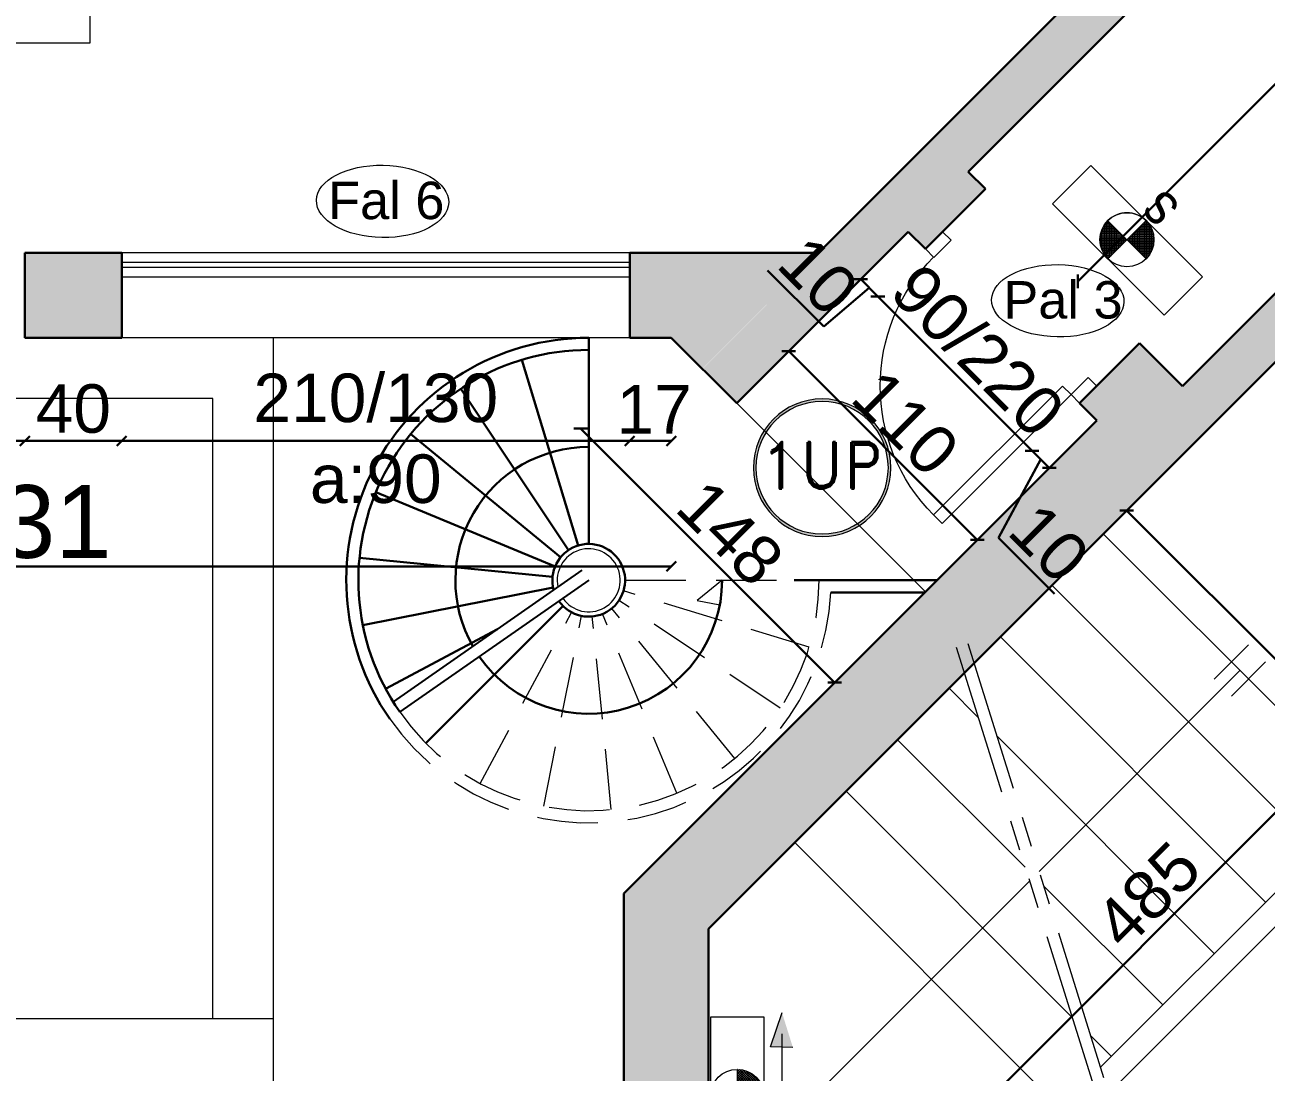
# Model space of a CAD drawing. Header units: millimetres. Extents: x 2804 to 3317, y 6834 to 7064.
# Drawn here: x 2849.06 to 2854.18, y 6893.05 to 6897.37 of the extents above; entities that cross this region are included whole.
import ezdxf

# ---------------------------------------------------------------- set-up
doc = ezdxf.new("R2010")
doc.units = ezdxf.units.MM
doc.header["$PDMODE"] = 1
doc.linetypes.add('HIDDEN', pattern=[0.375, 0.25, -0.125])
doc.linetypes.add('PHANTOM2', pattern=[1.25, 0.625, -0.125, 0.125, -0.125, 0.125, -0.125])
for name, color, linetype, lineweight in [('cach', 7, 'HIDDEN', 20), ('cotation', 3, 'Continuous', 30), ('Escalier', 250, 'Continuous', 30), ('Legende', 7, 'Continuous', 30), ('menuise', 50, 'Continuous', 18), ('SECURITE', 2, 'Continuous', 0), ('STRCUTURE METALLIQUE', 3, 'Continuous', 20), ('texte', 3, 'Continuous', 9), ('zin fin', 6, 'Continuous', 9), ('zin menuiserie', 150, 'Continuous', 5), ('Zin mur', 30, 'Continuous', 30)]:
    doc.layers.add(name, color=color, linetype=linetype, lineweight=lineweight)
doc.layers.add('zin hatch mur', color=8, linetype='Continuous')
doc.styles.add('ARIAL', font='arial.ttf')
doc.styles.add('PA3', font='arial.ttf', dxfattribs={"height": 3})
doc.styles.add('PsikTxtStyle', font='arial.ttf')
doc.styles.add('ROMAND', font='ROMAND.shx')
doc.dimstyles.new('cotation 100', dxfattribs={"dimtxt": 0.2, "dimasz": 0.04, "dimexe": 0, "dimexo": 0, "dimgap": 0.03, "dimtad": 1, "dimdec": 0, "dimlfac": 100, "dimdsep": 46, "dimtxsty": 'ARIAL', "dimblk": 'OBLIQUE', "dimcen": 0.09, "dimse1": 1, "dimse2": 1, "dimclrd": 256, "dimclre": 256, "dimclrt": 256, "dimadec": 3, "dimazin": 2, "dimtfac": 1, "dimtdec": 0, "dimtofl": 0, "dimtmove": 1, "dimatfit": 3, "dimfxl": 0, "dimtolj": 1, "dimtzin": 0, "dimlwd": -1, "dimlwe": -1, "dimarcsym": 0})

# ---------------------------------------------------------------- blocks, each defined once
blk = doc.blocks.new('_Oblique')
at = {"color": 0, "linetype": 'ByBlock', "lineweight": -2}
blk.add_line((-0.5, -0.5), (0.5, 0.5), dxfattribs=at)
blk = doc.blocks.new('*D158')
at = {"layer": 'cotation', "transparency": 16777216}
blk.add_line((2855.7669, 6898.67), (2853.4064, 6896.3095), dxfattribs=at)
at = {"layer": 'Defpoints', "color": 0, "transparency": 16777216}
for p in [(2856.1986, 6898.2382), (2853.4064, 6896.3095), (2853.8382, 6895.8778)]:
    blk.add_point(p, dxfattribs=at)
at = {"layer": 'cotation', "transparency": 16777216, "xscale": 0.04, "yscale": 0.04, "zscale": 0.04}
for p, rotation in [((2855.7669, 6898.67), 44.99999999974061), ((2853.4064, 6896.3095), 224.9999999997406)]:
    blk.add_blockref('_Oblique', p, dxfattribs=dict(at, rotation=rotation))
at = {"layer": 'cotation', "transparency": 16777216, "insert": (2854.4932, 6897.5832), "char_height": 0.2, "attachment_point": 5, "rotation": 45, "style": 'ARIAL'}
blk.add_mtext('\\A1;334', dxfattribs=at)
blk = doc.blocks.new('*D181')
at = {"layer": 'cotation', "transparency": 16777216}
blk.add_line((2853.6078, 6895.3646), (2856.6484, 6892.324), dxfattribs=at)
at = {"layer": 'Defpoints', "color": 0, "transparency": 16777216}
for p in [(2853.5116, 6895.2684), (2856.6484, 6892.324), (2856.5522, 6892.2278)]:
    blk.add_point(p, dxfattribs=at)
at = {"layer": 'cotation', "transparency": 16777216, "xscale": 0.04, "yscale": 0.04, "zscale": 0.04}
for p, rotation in [((2853.6078, 6895.3646), 134.99999999991), ((2856.6484, 6892.324), 314.99999999991)]:
    blk.add_blockref('_Oblique', p, dxfattribs=dict(at, rotation=rotation))
at = {"layer": 'cotation', "transparency": 16777216, "insert": (2855.2216, 6893.9378), "char_height": 0.2, "attachment_point": 5, "rotation": 315, "style": 'ARIAL'}
blk.add_mtext('\\A1;430', dxfattribs=at)
blk = doc.blocks.new('*D179')
at = {"layer": 'cotation', "transparency": 16777216}
blk.add_line((2852.0744, 6891.9725), (2855.5016, 6895.3997), dxfattribs=at)
at = {"layer": 'Defpoints', "color": 0, "transparency": 16777216}
for p in [(2855.5004, 6895.401), (2855.5016, 6895.3997), (2852.0731, 6891.9737)]:
    blk.add_point(p, dxfattribs=at)
at = {"layer": 'cotation', "transparency": 16777216, "xscale": 0.04, "yscale": 0.04, "zscale": 0.04}
for p, rotation in [((2855.5016, 6895.3997), 44.99999999995059), ((2852.0744, 6891.9725), 224.9999999999506)]:
    blk.add_blockref('_Oblique', p, dxfattribs=dict(at, rotation=rotation))
at = {"layer": 'cotation', "transparency": 16777216, "insert": (2853.6945, 6893.7796), "char_height": 0.2, "attachment_point": 5, "rotation": 45, "style": 'ARIAL'}
blk.add_mtext('\\A1;485', dxfattribs=at)
blk = doc.blocks.new('*D184')
at = {"layer": 'cotation', "transparency": 16777216}
blk.add_line((2846.415, 6895.1341), (2851.7296, 6895.1341), dxfattribs=at)
at = {"layer": 'Defpoints', "color": 0, "transparency": 16777216}
for p in [(2846.415, 6896.0771), (2851.7296, 6896.0771), (2851.7296, 6895.1341)]:
    blk.add_point(p, dxfattribs=at)
at = {"layer": 'cotation', "transparency": 16777216, "xscale": 0.04, "yscale": 0.04, "zscale": 0.04, "rotation": 180}
blk.add_blockref('_Oblique', (2846.415, 6895.1341), dxfattribs=at)
at = {"layer": 'cotation', "transparency": 16777216, "xscale": 0.04, "yscale": 0.04, "zscale": 0.04}
blk.add_blockref('_Oblique', (2851.7296, 6895.1341), dxfattribs=at)
at = {"layer": 'cotation', "transparency": 16777216, "insert": (2849.0723, 6895.3174), "char_height": 0.3, "attachment_point": 5, "style": 'ARIAL'}
blk.add_mtext('\\A1;531', dxfattribs=at)
blk = doc.blocks.new('*D183')
at = {"layer": 'cotation', "transparency": 16777216}
blk.add_line((2852.9917, 6895.2434), (2852.2139, 6896.0213), dxfattribs=at)
at = {"layer": 'Defpoints', "color": 0, "transparency": 16777216}
for p in [(2852.2139, 6896.0213), (2852.2472, 6896.0546), (2853.025, 6895.2767)]:
    blk.add_point(p, dxfattribs=at)
at = {"layer": 'cotation', "transparency": 16777216, "xscale": 0.04, "yscale": 0.04, "zscale": 0.04}
for p, rotation in [((2852.2139, 6896.0213), 134.9999999999097), ((2852.9917, 6895.2434), 314.9999999999097)]:
    blk.add_blockref('_Oblique', p, dxfattribs=dict(at, rotation=rotation))
at = {"layer": 'cotation', "transparency": 16777216, "insert": (2852.6962, 6895.7258), "char_height": 0.2, "attachment_point": 5, "rotation": 315, "style": 'ARIAL'}
blk.add_mtext('\\A1;110', dxfattribs=at)
blk = doc.blocks.new('*D185')
at = {"layer": 'cotation', "transparency": 16777216}
blk.add_line((2851.3557, 6895.7032), (2852.4035, 6894.6553), dxfattribs=at)
at = {"layer": 'Defpoints', "color": 0, "transparency": 16777216}
for p in [(2851.7296, 6896.0771), (2852.7775, 6895.0293), (2852.4035, 6894.6553)]:
    blk.add_point(p, dxfattribs=at)
at = {"layer": 'cotation', "transparency": 16777216, "xscale": 0.04, "yscale": 0.04, "zscale": 0.04}
for p, rotation in [((2851.3557, 6895.7032), 134.9999999999751), ((2852.4035, 6894.6553), 314.9999999999751)]:
    blk.add_blockref('_Oblique', p, dxfattribs=dict(at, rotation=rotation))
at = {"layer": 'cotation', "transparency": 16777216, "insert": (2851.973, 6895.2727), "char_height": 0.2, "attachment_point": 5, "rotation": 315, "style": 'ARIAL'}
blk.add_mtext('\\A1;148', dxfattribs=at)
blk = doc.blocks.new('P90')
at = {"ltscale": 0.005}
for p, q in [((-50, 751.6), (-100, 751.6)), ((-100, 751.6), (-100, 0)), ((-50, 0), (-50, 751.6)), ((-900, -100), (-900, 0)), ((-900, 0), (-850, 0)), ((-850, 0), (-850, -100)), ((-100, 0), (-50, 0)), ((-50, 0), (0, 0)), ((-50, -100), (-50, 0)), ((0, 0), (0, -100)), ((-850, -100), (-900, -100)), ((0, -100), (-50, -100))]:
    blk.add_line(p, q, dxfattribs=at)
blk.add_arc((-100, 0), 751.6, 90, 180, dxfattribs=at)
blk = doc.blocks.new('*X298')
at = {"color": 0, "linetype": 'Continuous'}
for p, q in [((2123.93, 1390.31), (2124, 1390.38)), ((2133.9, 1380.42), (2123.94, 1390.38)), ((2123.98, 1389.47), (2124.89, 1390.38)), ((2132.98, 1380.46), (2123.98, 1389.46)), ((2124.08, 1388.69), (2125.77, 1390.38)), ((2131.95, 1380.61), (2124.13, 1388.42)), ((2124.23, 1387.96), (2126.66, 1390.38)), ((2124.43, 1387.27), (2127.54, 1390.38)), ((2130.74, 1380.93), (2124.45, 1387.22)), ((2124.67, 1386.63), (2128.43, 1390.38)), ((2133.9, 1381.3), (2124.82, 1390.38)), ((2124.94, 1386.01), (2129.31, 1390.38)), ((2125.25, 1385.44), (2130.19, 1390.38)), ((2125.58, 1384.89), (2131.08, 1390.38)), ((2133.9, 1382.19), (2125.71, 1390.38)), ((2125.95, 1384.37), (2131.96, 1390.38)), ((2126.34, 1383.88), (2132.85, 1390.38)), ((2133.9, 1383.07), (2126.59, 1390.38)), ((2126.77, 1383.42), (2133.73, 1390.39)), ((2127.22, 1382.99), (2133.9, 1389.67)), ((2133.9, 1383.95), (2127.47, 1390.38)), ((2127.7, 1382.58), (2133.9, 1388.79)), ((2128.2, 1382.2), (2133.9, 1387.9)), ((2133.9, 1384.84), (2128.36, 1390.38)), ((2128.74, 1381.86), (2133.9, 1387.02)), ((2133.9, 1385.72), (2129.24, 1390.38)), ((2133.9, 1386.61), (2130.12, 1390.38)), ((2133.9, 1387.49), (2131.01, 1390.38)), ((2133.9, 1388.37), (2131.89, 1390.38)), ((2133.9, 1389.26), (2132.77, 1390.38)), ((2133.9, 1390.14), (2133.66, 1390.39)), ((2129.19, 1381.6), (2125.12, 1385.66)), ((2129.3, 1381.54), (2133.9, 1386.14)), ((2129.9, 1381.25), (2133.9, 1385.25)), ((2130.53, 1381), (2133.9, 1384.37)), ((2131.2, 1380.79), (2133.9, 1383.48)), ((2131.91, 1380.61), (2133.9, 1382.6)), ((2132.67, 1380.49), (2133.9, 1381.72)), ((2133.49, 1380.42), (2133.9, 1380.83))]:
    blk.add_line(p, q, dxfattribs=at)
blk = doc.blocks.new('*X299')
at = {"color": 0, "linetype": 'Continuous'}
for p, q in [((2123.93, 1390.31), (2124, 1390.38)), ((2133.9, 1380.42), (2123.94, 1390.38)), ((2123.98, 1389.47), (2124.89, 1390.38)), ((2132.98, 1380.46), (2123.98, 1389.46)), ((2124.08, 1388.69), (2125.77, 1390.38)), ((2131.95, 1380.61), (2124.13, 1388.42)), ((2124.23, 1387.96), (2126.66, 1390.38)), ((2124.43, 1387.27), (2127.54, 1390.38)), ((2130.74, 1380.93), (2124.45, 1387.22)), ((2124.67, 1386.63), (2128.43, 1390.38)), ((2133.9, 1381.3), (2124.82, 1390.38)), ((2124.94, 1386.01), (2129.31, 1390.38)), ((2125.25, 1385.44), (2130.19, 1390.38)), ((2125.58, 1384.89), (2131.08, 1390.38)), ((2133.9, 1382.19), (2125.71, 1390.38)), ((2125.95, 1384.37), (2131.96, 1390.38)), ((2126.34, 1383.88), (2132.85, 1390.38)), ((2133.9, 1383.07), (2126.59, 1390.38)), ((2126.77, 1383.42), (2133.73, 1390.39)), ((2127.22, 1382.99), (2133.9, 1389.67)), ((2133.9, 1383.95), (2127.47, 1390.38)), ((2127.7, 1382.58), (2133.9, 1388.79)), ((2128.2, 1382.2), (2133.9, 1387.9)), ((2133.9, 1384.84), (2128.36, 1390.38)), ((2128.74, 1381.86), (2133.9, 1387.02)), ((2133.9, 1385.72), (2129.24, 1390.38)), ((2133.9, 1386.61), (2130.12, 1390.38)), ((2133.9, 1387.49), (2131.01, 1390.38)), ((2133.9, 1388.37), (2131.89, 1390.38)), ((2133.9, 1389.26), (2132.77, 1390.38)), ((2133.9, 1390.14), (2133.66, 1390.39)), ((2129.19, 1381.6), (2125.12, 1385.66)), ((2129.3, 1381.54), (2133.9, 1386.14)), ((2129.9, 1381.25), (2133.9, 1385.25)), ((2130.53, 1381), (2133.9, 1384.37)), ((2131.2, 1380.79), (2133.9, 1383.48)), ((2131.91, 1380.61), (2133.9, 1382.6)), ((2132.67, 1380.49), (2133.9, 1381.72)), ((2133.49, 1380.42), (2133.9, 1380.83))]:
    blk.add_line(p, q, dxfattribs=at)
blk = doc.blocks.new('sec 3eme')
at = {"layer": 'SECURITE', "true_color": 0x939598}
h = blk.add_hatch(color=252, dxfattribs=at)
edge = h.paths.add_edge_path()
edge.add_arc((2820.1233, 6883.6636), 0.2835, -180, 0, ccw=False)
edge.add_arc((2820.1233, 6883.6636), 0.2835, 0, 180, ccw=False)
edge = h.paths.add_edge_path(flags=16)
edge.add_arc((2820.1233, 6883.6636), 0.2733, -180, 0, ccw=False)
edge.add_arc((2820.1233, 6883.6636), 0.2733, 0, 180, ccw=False)
at = {"layer": 'SECURITE', "color": 252, "true_color": 0x939598}
for p, q in [((2821.0742, 6884.752, 1.3959), (2821.2324, 6884.9102, 1.3959)), ((2821.0742, 6884.752, 1.3959), (2821.2324, 6884.9102, 1.3959)), ((2821.2324, 6884.9102, 1.3959), (2821.6922, 6884.4503, 1.3959)), ((2821.2324, 6884.9102, 1.3959), (2821.6922, 6884.4503, 1.3959)), ((2821.534, 6884.2921, 1.3959), (2821.0742, 6884.752, 1.3959)), ((2821.534, 6884.2921, 1.3959), (2821.0742, 6884.752, 1.3959)), ((2821.302, 6884.5247, 1.3959), (2821.4597, 6884.6824, 1.3959)), ((2821.302, 6884.5247, 1.3959), (2821.4597, 6884.6824, 1.3959)), ((2821.302, 6884.5247, 1.3959), (2821.4597, 6884.6824, 1.3959)), ((2821.302, 6884.5247, 1.3959), (2821.4597, 6884.6824, 1.3959)), ((2821.302, 6884.5247, 1.3959), (2821.4597, 6884.6824, 1.3959)), ((2821.302, 6884.5247, 1.3959), (2821.4597, 6884.6824, 1.3959)), ((2821.302, 6884.5247, 1.3959), (2821.4597, 6884.6824, 1.3959)), ((2821.302, 6884.5247, 1.3959), (2821.4597, 6884.6824, 1.3959)), ((2821.4597, 6884.5247, 1.3959), (2821.3035, 6884.6807, 1.3959)), ((2821.4597, 6884.5247, 1.3959), (2821.3035, 6884.6807, 1.3959)), ((2821.6922, 6884.4503, 1.3959), (2821.534, 6884.2921, 1.3959)), ((2821.6922, 6884.4503, 1.3959), (2821.534, 6884.2921, 1.3959)), ((2819.6624, 6881.3977, 1.1167), (2819.6624, 6880.7538, 1.1167)), ((2819.8839, 6881.3977, 1.1167), (2819.6624, 6881.3977, 1.1167)), ((2819.6624, 6881.3977, 1.1167), (2819.6624, 6880.7538, 1.1167)), ((2819.8839, 6881.3977, 1.1167), (2819.6624, 6881.3977, 1.1167)), ((2819.8839, 6880.7538, 1.1167), (2819.8839, 6881.3977, 1.1167)), ((2819.8839, 6880.7538, 1.1167), (2819.8839, 6881.3977, 1.1167)), ((2819.9104, 6881.2761, 1.1167), (2819.958, 6881.4167, 1.1167)), ((2819.9104, 6881.2761, 1.1167), (2819.958, 6881.4167, 1.1167)), ((2819.9575, 6881.3297, 1.1167), (2819.9573, 6880.7319, 1.1167)), ((2819.9575, 6881.3297, 1.1167), (2819.9573, 6880.7319, 1.1167)), ((2820.0028, 6881.2733, 1.1167), (2819.9104, 6881.2761, 1.1167)), ((2820.0028, 6881.2733, 1.1167), (2819.9104, 6881.2761, 1.1167)), ((2819.7732, 6881.1828, 1.1167), (2819.7731, 6880.9642, 1.1167)), ((2819.7732, 6881.1828, 1.1167), (2819.7731, 6880.9642, 1.1167))]:
    blk.add_line(p, q, dxfattribs=at)
for centre, radius in [((2821.3808, 6884.6035, 1.3959), 0.1115), ((2821.3808, 6884.6035, 1.3959), 0.1115), ((2819.7732, 6881.0724, 1.1167), 0.1104), ((2819.7732, 6881.0724, 1.1167), 0.1104)]:
    blk.add_circle(centre, radius, dxfattribs=at)
for centre, radius, start, end in [((2821.3808, 6884.6035, 1.3959), 0.1115, 45, 135), ((2821.3808, 6884.6035, 1.3959), 0.1115, 45, 135), ((2821.3808, 6884.6035, 1.3959), 0.1115, 45, 135), ((2821.3808, 6884.6035, 1.3959), 0.1115, 45, 135), ((2821.3808, 6884.6035, 1.3959), 0.1115, 45, 135), ((2821.3808, 6884.6035, 1.3959), 0.1115, 45, 135), ((2821.3808, 6884.6035, 1.3959), 0.1115, 135, 225), ((2821.3808, 6884.6035, 1.3959), 0.1115, 135, 225), ((2821.3808, 6884.6035, 1.3959), 0.1115, 135, 225), ((2821.3808, 6884.6035, 1.3959), 0.1115, 135, 225), ((2821.3808, 6884.6035, 1.3959), 0.1115, 135, 225), ((2821.3808, 6884.6035, 1.3959), 0.1115, 135, 225), ((2820.1233, 6883.6636, 0), 0.2835, 0, 180), ((2820.1233, 6883.6636, 0), 0.2733, 0, 180), ((2820.1233, 6883.6636, 0), 0.2835, 180, 0), ((2820.1233, 6883.6636, 0), 0.2733, 180, 0)]:
    blk.add_arc(centre, radius, start, end, dxfattribs=at)
blk.add_solid([(2819.9104, 6881.2761, 1.1167), (2819.958, 6881.4167, 1.1167), (2820.0028, 6881.2733, 1.1167)], dxfattribs=at)
blk.add_solid([(2819.9104, 6881.2761, 1.1167), (2819.958, 6881.4167, 1.1167), (2820.0028, 6881.2733, 1.1167)], dxfattribs=at)
at = {"layer": 'SECURITE', "color": 252, "true_color": 0x939598, "extrusion": (0, 0, -1)}
for name, p, xscale, yscale, zscale, rotation in [('*X298', (-2793.5072, 6878.7034, -1.3959), 0.01118662045994821, 0.01118662045994821, 0.01118662045994821, 134.9614910721125), ('*X298', (-2793.5072, 6878.7034, -1.3959), 0.01118662045994821, 0.01118662045994821, 0.01118662045994821, 134.9614910721125), ('*X298', (-2849.2584, 6878.7222, -1.3959), -0.01118662049062554, 0.01118662042579673, 0.01118662047361531, 225.0000000000001), ('*X298', (-2849.2584, 6878.7222, -1.3959), -0.01118662049062554, 0.01118662042579673, 0.01118662047361531, 225.0000000000001), ('*X299', (-2835.1713, 6904.7049, -1.1167), 0.01107475427745157, 0.01107475427745157, 0.01107475427745157, 270), ('*X299', (-2835.1713, 6904.7049, -1.1167), 0.01107475427745157, 0.01107475427745157, 0.01107475427745157, 270)]:
    blk.add_blockref(name, p, dxfattribs=dict(at, xscale=xscale, yscale=yscale, zscale=zscale, rotation=rotation))
at = {"layer": 'SECURITE', "color": 252, "true_color": 0x939598}
for name, p, xscale, yscale, zscale, rotation in [('*X298', (2849.2584, 6878.7222, 1.3959), 0.01118662049062553, 0.01118662049062553, 0.01118662049062553, 134.9999999999999), ('*X298', (2849.2584, 6878.7222, 1.3959), 0.01118662049062553, 0.01118662049062553, 0.01118662049062553, 134.9999999999999), ('*X299', (2835.1713, 6904.7049, 1.1167), -0.01107475427745157, 0.01107475427745157, 0.01107475427745157, 90), ('*X299', (2835.1713, 6904.7049, 1.1167), -0.01107475427745157, 0.01107475427745157, 0.01107475427745157, 90)]:
    blk.add_blockref(name, p, dxfattribs=dict(at, xscale=xscale, yscale=yscale, zscale=zscale, rotation=rotation))
at = {"layer": 'SECURITE', "color": 252, "true_color": 0x939598, "style": 'PA3', "text_generation_flag": 6, "width": 0.85}
blk.add_text('s', height=0.176, rotation=315, dxfattribs=at).set_placement((2821.6048, 6884.7448, 1.3959))
at = {"layer": 'SECURITE', "color": 252, "true_color": 0x939598, "style": 'ROMAND'}
blk.add_text('1UP', height=0.19125, dxfattribs=at).set_placement((2819.8674, 6883.5777, 0))
blk = doc.blocks.new('*D447')
at = {"layer": 'cotation', "transparency": 16777216}
blk.add_line((2851.7296, 6895.6517), (2851.5582, 6895.6517), dxfattribs=at)
at = {"layer": 'Defpoints', "color": 0, "transparency": 16777216}
for p in [(2851.5582, 6896.0771), (2851.7296, 6896.0771), (2851.5582, 6895.6517)]:
    blk.add_point(p, dxfattribs=at)
at = {"layer": 'cotation', "transparency": 16777216, "xscale": 0.04, "yscale": 0.04, "zscale": 0.04, "rotation": 180}
blk.add_blockref('_Oblique', (2851.5582, 6895.6517), dxfattribs=at)
at = {"layer": 'cotation', "transparency": 16777216, "xscale": 0.04, "yscale": 0.04, "zscale": 0.04}
blk.add_blockref('_Oblique', (2851.7296, 6895.6517), dxfattribs=at)
at = {"layer": 'cotation', "transparency": 16777216, "insert": (2851.6589, 6895.7822), "char_height": 0.2, "attachment_point": 5, "style": 'ARIAL'}
blk.add_mtext('\\A1;17', dxfattribs=at)
blk = doc.blocks.new('*D448')
at = {"layer": 'cotation', "transparency": 16777216}
blk.add_line((2851.5582, 6895.6517), (2849.4632, 6895.6517), dxfattribs=at)
at = {"layer": 'Defpoints', "color": 0, "transparency": 16777216}
for p in [(2849.4632, 6896.0771), (2851.5582, 6896.0771), (2849.4632, 6895.6517)]:
    blk.add_point(p, dxfattribs=at)
at = {"layer": 'cotation', "transparency": 16777216, "xscale": 0.04, "yscale": 0.04, "zscale": 0.04, "rotation": 180}
blk.add_blockref('_Oblique', (2849.4632, 6895.6517), dxfattribs=at)
at = {"layer": 'cotation', "transparency": 16777216, "xscale": 0.04, "yscale": 0.04, "zscale": 0.04}
blk.add_blockref('_Oblique', (2851.5582, 6895.6517), dxfattribs=at)
at = {"layer": 'cotation', "transparency": 16777216, "insert": (2850.5107, 6895.6612), "char_height": 0.2, "attachment_point": 5, "style": 'ARIAL'}
blk.add_mtext('\\A1;210/130\\Pa:90', dxfattribs=at)
blk = doc.blocks.new('*D449')
at = {"layer": 'cotation', "transparency": 16777216}
blk.add_line((2849.4632, 6895.6517), (2849.0632, 6895.6517), dxfattribs=at)
at = {"layer": 'Defpoints', "color": 0, "transparency": 16777216}
for p in [(2849.0632, 6896.0771), (2849.4632, 6896.0771), (2849.0632, 6895.6517)]:
    blk.add_point(p, dxfattribs=at)
at = {"layer": 'cotation', "transparency": 16777216, "xscale": 0.04, "yscale": 0.04, "zscale": 0.04, "rotation": 180}
blk.add_blockref('_Oblique', (2849.0632, 6895.6517), dxfattribs=at)
at = {"layer": 'cotation', "transparency": 16777216, "xscale": 0.04, "yscale": 0.04, "zscale": 0.04}
blk.add_blockref('_Oblique', (2849.4632, 6895.6517), dxfattribs=at)
at = {"layer": 'cotation', "transparency": 16777216, "insert": (2849.2632, 6895.7839), "char_height": 0.2, "attachment_point": 5, "style": 'ARIAL'}
blk.add_mtext('\\A1;40', dxfattribs=at)
blk = doc.blocks.new('*D450')
at = {"layer": 'cotation', "transparency": 16777216}
blk.add_line((2849.0632, 6895.6517), (2846.9681, 6895.6517), dxfattribs=at)
at = {"layer": 'Defpoints', "color": 0, "transparency": 16777216}
for p in [(2846.9681, 6896.0771), (2849.0632, 6896.0771), (2846.9681, 6895.6517)]:
    blk.add_point(p, dxfattribs=at)
at = {"layer": 'cotation', "transparency": 16777216, "xscale": 0.04, "yscale": 0.04, "zscale": 0.04, "rotation": 180}
blk.add_blockref('_Oblique', (2846.9681, 6895.6517), dxfattribs=at)
at = {"layer": 'cotation', "transparency": 16777216, "xscale": 0.04, "yscale": 0.04, "zscale": 0.04}
blk.add_blockref('_Oblique', (2849.0632, 6895.6517), dxfattribs=at)
at = {"layer": 'cotation', "transparency": 16777216, "insert": (2848.0156, 6895.6728), "char_height": 0.2, "attachment_point": 5, "style": 'ARIAL'}
blk.add_mtext('\\A1;210/130\\Pa:90', dxfattribs=at)
blk = doc.blocks.new('*D840')
at = {"layer": 'cotation', "transparency": 16777216}
for p, q in [((2853.2887, 6895.5404), (2853.218, 6895.6111)), ((2853.2533, 6895.5758), (2853.0794, 6895.2528)), ((2853.0794, 6895.2528), (2853.3106, 6895.0216))]:
    blk.add_line(p, q, dxfattribs=at)
at = {"layer": 'Defpoints', "color": 0, "transparency": 16777216}
for p in [(2853.4139, 6895.8071), (2853.4846, 6895.7364), (2853.218, 6895.6111)]:
    blk.add_point(p, dxfattribs=at)
at = {"layer": 'cotation', "transparency": 16777216, "xscale": 0.04, "yscale": 0.04, "zscale": 0.04}
for p, rotation in [((2853.218, 6895.6111), 135.0000000011055), ((2853.2887, 6895.5404), 315.0000000011054)]:
    blk.add_blockref('_Oblique', p, dxfattribs=dict(at, rotation=rotation))
at = {"layer": 'cotation', "transparency": 16777216, "insert": (2853.2884, 6895.2306), "char_height": 0.2, "attachment_point": 5, "rotation": 315, "style": 'ARIAL'}
blk.add_mtext('\\A1;10', dxfattribs=at)
blk = doc.blocks.new('*D841')
at = {"layer": 'cotation', "transparency": 16777216}
blk.add_line((2853.218, 6895.6111), (2852.5816, 6896.2475), dxfattribs=at)
at = {"layer": 'Defpoints', "color": 0, "transparency": 16777216}
for p in [(2852.7775, 6896.4435), (2852.5816, 6896.2475), (2853.4139, 6895.8071)]:
    blk.add_point(p, dxfattribs=at)
at = {"layer": 'cotation', "transparency": 16777216, "xscale": 0.04, "yscale": 0.04, "zscale": 0.04}
for p, rotation in [((2852.5816, 6896.2475), 135.0000000011054), ((2853.218, 6895.6111), 315.0000000011054)]:
    blk.add_blockref('_Oblique', p, dxfattribs=dict(at, rotation=rotation))
at = {"layer": 'cotation', "transparency": 16777216, "insert": (2852.9941, 6896.0237), "char_height": 0.2, "attachment_point": 5, "rotation": 315, "style": 'ARIAL'}
blk.add_mtext('\\A1;90/220', dxfattribs=at)
blk = doc.blocks.new('*D842')
at = {"layer": 'cotation', "transparency": 16777216}
for p, q in [((2852.3583, 6896.1233), (2852.1271, 6896.3545)), ((2852.5462, 6896.2829), (2852.3583, 6896.1233)), ((2852.5816, 6896.2475), (2852.5109, 6896.3182))]:
    blk.add_line(p, q, dxfattribs=at)
at = {"layer": 'Defpoints', "color": 0, "transparency": 16777216}
for p in [(2852.7068, 6896.5142), (2852.7775, 6896.4435), (2852.5109, 6896.3182)]:
    blk.add_point(p, dxfattribs=at)
at = {"layer": 'cotation', "transparency": 16777216, "xscale": 0.04, "yscale": 0.04, "zscale": 0.04}
for p, rotation in [((2852.5109, 6896.3182), 135.0000000011054), ((2852.5816, 6896.2475), 315.0000000011054)]:
    blk.add_blockref('_Oblique', p, dxfattribs=dict(at, rotation=rotation))
at = {"layer": 'cotation', "transparency": 16777216, "insert": (2852.3361, 6896.3323), "char_height": 0.2, "attachment_point": 5, "rotation": 315, "style": 'ARIAL'}
blk.add_mtext('\\A1;10', dxfattribs=at)
blk = doc.blocks.new('fal6')
at = {"layer": 'menuise'}
blk.add_ellipse((2848.3911, 7006.8449), major_axis=(-0.2729, 0.0047), ratio=0.546469, start_param=-1.570796, end_param=4.712389, dxfattribs=at)
at = {"layer": 'menuise', "insert": (2848.1667, 7006.9262), "char_height": 0.1544, "width": 2.341262, "attachment_point": 1, "style": 'PsikTxtStyle'}
blk.add_mtext('Fal 6', dxfattribs=at)
blk = doc.blocks.new('pal3')
at = {"layer": 'menuise'}
blk.add_ellipse((2894.4891, 6938.2261), major_axis=(-0.2729, 0.0047), ratio=0.546469, start_param=-1.570796, end_param=4.712389, dxfattribs=at)
at = {"layer": 'menuise', "insert": (2894.2647, 6938.3073), "char_height": 0.1544, "width": 2.341262, "attachment_point": 1, "style": 'PsikTxtStyle'}
blk.add_mtext('Pal 3', dxfattribs=at)

msp = doc.modelspace()

# ---------------------------------------------------------------- hatches: boundary and pattern name
at = {"layer": 'zin hatch mur'}
h = msp.add_hatch(color=256, dxfattribs=at)
h.dxf.hatch_style = 1
h.paths.add_polyline_path([(2851.8746, 6896.4271), (2851.5582, 6896.4271), (2851.5582, 6896.0771), (2851.7296, 6896.0771), (2851.858, 6895.9488), (2852.3369, 6896.4271)])
h.paths.add_polyline_path([(2849.4632, 6896.4271), (2849.0632, 6896.4271), (2849.0632, 6896.0771), (2849.4632, 6896.0771)])
h.paths.add_polyline_path([(2851.9997, 6895.8071), (2852.7068, 6896.5142), (2852.7775, 6896.4435), (2853.025, 6896.691), (2852.9543, 6896.7617), (2855.4031, 6899.2105), (2855.2617, 6899.3519), (2851.8583, 6895.9485)])
h = msp.add_hatch(color=256, dxfattribs=at)
h.dxf.hatch_style = 1
h.paths.add_polyline_path([(2857.7542, 6896.6826), (2857.6128, 6896.5412), (2857.9133, 6896.2407), (2857.8426, 6896.17), (2857.9133, 6896.0992), (2858.1255, 6896.3114)])
h.paths.add_polyline_path([(2857.3477, 6895.5336), (2857.2769, 6895.6043), (2857.2062, 6895.5336), (2856.9057, 6895.8341), (2856.835, 6895.7634), (2857.1355, 6895.4628), (2857.0648, 6895.3921), (2857.1355, 6895.3214)], flags=17)
h.paths.add_polyline_path([(2867.383, 6893.2271), (2867.3826, 6893.4271), (2863.1664, 6893.4271), (2860.7109, 6895.8826), (2860.7109, 6896.4771), (2860.5109, 6896.4771), (2860.5109, 6895.7998), (2861.2367, 6895.0739), (2861.1105, 6894.9477), (2861.2519, 6894.8063), (2861.3782, 6894.9325), (2863.0836, 6893.2271)])
h.paths.add_polyline_path([(2856.3577, 6894.5436), (2857.1355, 6895.3214), (2857.0648, 6895.3921), (2856.4284, 6894.7557), (2856.1279, 6895.0563), (2855.9865, 6894.9148)], flags=17)
h.paths.add_polyline_path([(2857.5598, 6893.7658), (2857.3477, 6893.5537), (2857.6128, 6893.2885), (2854.924, 6890.5997), (2853.4472, 6890.5997), (2851.8834, 6892.1635), (2851.8834, 6893.6402), (2854.5723, 6896.3291), (2854.4308, 6896.4705), (2853.8382, 6895.8778), (2853.6614, 6896.0546), (2853.4139, 6895.8071), (2853.4846, 6895.7364), (2851.5334, 6893.7852), (2851.5334, 6891.969), (2853.2528, 6890.2497), (2855.069, 6890.2497), (2856.313, 6891.4937), (2856.4063, 6891.4005), (2856.6563, 6891.6505), (2856.457, 6891.8498), (2859.3806, 6894.7734), (2860.2998, 6893.8542), (2860.5448, 6894.0992), (2860.4034, 6894.2406), (2860.2998, 6894.137), (2859.1154, 6895.3214), (2858.9033, 6895.1093), (2858.974, 6895.0386), (2859.0447, 6895.1093), (2859.3099, 6894.8441), (2858.3906, 6893.9249), (2858.1255, 6894.1901), (2858.1962, 6894.2608), (2858.1255, 6894.3315), (2857.9133, 6894.1193), (2857.9841, 6894.0486), (2858.0548, 6894.1193), (2858.3199, 6893.8542), (2857.825, 6893.3592), (2857.5598, 6893.6244), (2857.6305, 6893.6951)])

# ---------------------------------------------------------------- linework, layer by layer
at = {"color": 2}
for p, q in [((2851.3605, 6895.1182), (2850.5819, 6894.5761)), ((2851.3891, 6895.0771), (2850.6094, 6894.5343))]:
    msp.add_line(p, q, dxfattribs=at)
at = {"layer": 'cach', "color": 2}
for p, q in [((2851.5391, 6895.0771), (2852.3391, 6895.0771)), ((2851.5391, 6895.0771), (2852.3891, 6895.0771)), ((2851.9391, 6895.0771), (2851.8361, 6894.9938)), ((2851.9391, 6895.0771), (2851.8361, 6894.9938)), ((2852.2981, 6894.8014), (2851.5326, 6895.0336)), ((2852.2981, 6894.8014), (2851.5326, 6895.0336)), ((2850.7173, 6894.4054), (2851.283, 6894.9711)), ((2850.9412, 6894.2393), (2851.3183, 6894.9448)), ((2851.9917, 6894.3428), (2851.4842, 6894.9612)), ((2851.9917, 6894.3428), (2851.4842, 6894.9612)), ((2852.179, 6894.5493), (2851.5138, 6894.9938)), ((2852.179, 6894.5493), (2851.5138, 6894.9938)), ((2851.8361, 6894.9938), (2851.9297, 6894.9763)), ((2851.8361, 6894.9938), (2851.9297, 6894.9763)), ((2851.2037, 6894.1454), (2851.3598, 6894.93)), ((2851.2037, 6894.1454), (2851.3598, 6894.93)), ((2851.4822, 6894.1317), (2851.4038, 6894.9278)), ((2851.4822, 6894.1317), (2851.4038, 6894.9278)), ((2851.7526, 6894.1994), (2851.4465, 6894.9385)), ((2851.7526, 6894.1994), (2851.4465, 6894.9385))]:
    msp.add_line(p, q, dxfattribs=at)
for radius, end in [(0.95, 0), (1, 357.134)]:
    msp.add_arc((2851.3891, 6895.0771), radius, 214.8478, end, dxfattribs=at)
at = {"layer": 'Escalier', "color": 2}
for p, q in [((2851.3891, 6896.0771), (2851.3891, 6895.2271)), ((2851.1133, 6895.9862), (2851.3455, 6895.2207)), ((2851.1133, 6895.9862), (2851.3455, 6895.2207)), ((2850.8613, 6895.867), (2851.3057, 6895.2018)), ((2850.8613, 6895.867), (2851.3057, 6895.2018)), ((2850.6547, 6895.6798), (2851.2731, 6895.1723)), ((2850.6547, 6895.6798), (2851.2731, 6895.1723)), ((2850.5114, 6895.4407), (2851.2505, 6895.1345)), ((2850.5114, 6895.4407), (2851.2505, 6895.1345)), ((2850.4436, 6895.1702), (2851.2398, 6895.0918)), ((2850.4436, 6895.1702), (2851.2398, 6895.0918)), ((2850.4573, 6894.8918), (2851.2419, 6895.0479)), ((2850.4573, 6894.8918), (2851.2419, 6895.0479)), ((2852.2369, 6895.0771), (2852.8254, 6895.0771)), ((2852.3878, 6895.0271), (2852.7754, 6895.0271)), ((2850.7173, 6894.4054), (2851.283, 6894.9711)), ((2850.5512, 6894.6293), (2851.0124, 6894.8758)), ((2850.5512, 6894.6293), (2851.0124, 6894.8758))]:
    msp.add_line(p, q, dxfattribs=at)
for radius, start, end in [(1, 90, 214.8478), (0.95, 90, 214.8478), (0.95, 90, 214.8478), (0.55, 90, 209.6319), (0.55, 90, 209.6319), (0.15, 214.8478, 195.3766), (0.55, 214.8478, 0), (0.55, 214.8478, 0)]:
    msp.add_arc((2851.3891, 6895.0771), radius, start, end, dxfattribs=at)
at = {"layer": 'STRCUTURE METALLIQUE', "color": 2}
msp.add_arc((2851.3891, 6895.0771), 0.13, 214.8478, 192.2279, dxfattribs=at)
at = {"layer": 'texte', "linetype": 'PHANTOM2', "lineweight": 9}
for p, q in [((2852.9051, 6894.8013), (2853.5221, 6892.8299)), ((2852.9528, 6894.8163), (2853.5698, 6892.8448))]:
    msp.add_line(p, q, dxfattribs=at)
msp.add_lwpolyline([(2848.9128, 6880.5566), (2848.9128, 6897.2931), (2849.3327, 6897.2931), (2849.3327, 6908.0654)], dxfattribs=at)
at = {"layer": 'zin fin'}
for p, q in [((2851.5582, 6896.0771), (2849.4632, 6896.0771)), ((2850.0892, 6892.069), (2850.0892, 6896.0771)), ((2849.8392, 6895.8271), (2846.8745, 6895.8271)), ((2849.8392, 6893.269), (2849.8392, 6895.8271)), ((2851.9997, 6895.8071), (2852.7775, 6895.0293)), ((2853.5116, 6895.2684), (2854.6584, 6894.1216)), ((2853.2995, 6895.0563), (2854.3932, 6893.9625)), ((2853.0873, 6894.8441), (2854.1811, 6893.7504)), ((2852.8752, 6894.632), (2852.9959, 6894.5113)), ((2853.0721, 6894.4351), (2853.969, 6893.5382)), ((2852.6631, 6894.4199), (2853.1891, 6893.8938)), ((2852.4509, 6894.2077), (2853.3824, 6893.2762)), ((2854.6054, 6894.1746), (2853.4997, 6893.069)), ((2854.6054, 6894.0332), (2853.5334, 6892.9612)), ((2852.2388, 6893.9956), (2855.2794, 6890.955)), ((2853.2654, 6893.8175), (2853.7568, 6893.3261)), ((2850.0892, 6893.269), (2846.7185, 6893.269)), ((2853.4587, 6893.2), (2853.5447, 6893.114))]:
    msp.add_line(p, q, dxfattribs=at)
for points in [[(2854.1104, 6894.811), (2853.969, 6894.6696)], [(2854.1811, 6894.7403), (2854.0397, 6894.5989)], [(2854.075, 6894.705), (2853.2469, 6893.8768)], [(2853.207, 6893.8369), (2852.2719, 6892.9018), (2854.1856, 6890.9881), (2855.9887, 6892.7913), (2855.7754, 6892.7033), (2855.8381, 6892.6406)]]:
    msp.add_lwpolyline(points, dxfattribs=at)
at = {"layer": 'zin menuiserie'}
for p, q in [((2851.5582, 6896.4271), (2849.4632, 6896.4271)), ((2851.5582, 6896.3871), (2849.4632, 6896.3871)), ((2851.5582, 6896.3671), (2849.4632, 6896.3671)), ((2851.5582, 6896.3271), (2849.4632, 6896.3271))]:
    msp.add_line(p, q, dxfattribs=at)
at = {"layer": 'Zin mur'}
for p, q in [((2852.3369, 6896.4271), (2855.2617, 6899.3519)), ((2852.9543, 6896.7617), (2855.4031, 6899.2105)), ((2852.9543, 6896.7617), (2853.025, 6896.691)), ((2852.7775, 6896.4435), (2853.025, 6896.691)), ((2851.9997, 6895.8071), (2852.7068, 6896.5142)), ((2852.7068, 6896.5142), (2852.7775, 6896.4435)), ((2849.0632, 6896.0771), (2849.0632, 6896.4271)), ((2849.4632, 6896.4271), (2849.0632, 6896.4271)), ((2849.4632, 6896.0771), (2849.4632, 6896.4271)), ((2852.3369, 6896.4271), (2851.5582, 6896.4271)), ((2851.5582, 6896.0771), (2851.5582, 6896.4271)), ((2849.4632, 6896.0771), (2849.0632, 6896.0771)), ((2851.5582, 6896.0771), (2851.7296, 6896.0771)), ((2851.7296, 6896.0771), (2851.9997, 6895.8071)), ((2853.4139, 6895.8071), (2853.6614, 6896.0546)), ((2853.6614, 6896.0546), (2853.8382, 6895.8778)), ((2853.4139, 6895.8071), (2853.4846, 6895.7364)), ((2851.5334, 6893.7852), (2851.5334, 6891.969)), ((2851.8834, 6893.6402), (2851.8834, 6892.1635))]:
    msp.add_line(p, q, dxfattribs=at)
at = {"layer": 'Zin mur', "ltscale": 0.02}
for p, q in [((2853.8382, 6895.8778), (2856.1986, 6898.2382)), ((2851.8834, 6893.6402), (2854.5723, 6896.3291)), ((2851.5334, 6893.7852), (2853.4846, 6895.7364))]:
    msp.add_line(p, q, dxfattribs=at)

# ---------------------------------------------------------------- block references
at = {"layer": 'cotation'}
for name, p in [('fal6', (2.1476, -110.2057)), ('pal3', (-41.1652, -41.9966))]:
    msp.add_blockref(name, p, dxfattribs=at)
at = {"layer": 'Legende'}
msp.add_blockref('sec 3eme', (32.2283, 11.8777), dxfattribs=at)
at = {"layer": 'zin menuiserie', "color": 8, "xscale": -0.001, "yscale": 0.001, "zscale": 0.001, "rotation": 134.9999999999528}
msp.add_blockref('P90', (2853.4139, 6895.8071), dxfattribs=at)

# ---------------------------------------------------------------- dimensions: what is measured, and where the dimension line sits
at = {"layer": 'cotation'}
for p1, p2, distance, picture, middle in [((2856.1986, 6898.2382), (2853.8382, 6895.8778), -0.6106, '*D158', (2854.4932, 6897.5832)), ((2851.7296, 6896.0771), (2852.7775, 6895.0293), -0.5289, '*D185', (2851.973, 6895.2727)), ((2853.4846, 6895.7364), (2853.4139, 6895.8071), 0.2771, '*D840', (2853.194, 6895.325)), ((2852.0731, 6891.9737), (2855.5004, 6895.401), -0.0017, '*D179', (2853.6945, 6893.7796)), ((2853.5116, 6895.2684), (2856.5522, 6892.2278), 0.136, '*D181', (2855.2216, 6893.9378))]:
    dim = msp.add_aligned_dim(p1=p1, p2=p2, distance=distance, dimstyle='cotation 100', dxfattribs=at)
    dim.commit()
    dim.dimension.update_dxf_attribs({"geometry": picture, "text_midpoint": middle})
for base, p1, p2, angle, picture, middle, dimtype in [((2852.5109, 6896.3182), (2852.7775, 6896.4435), (2852.7068, 6896.5142), 315, '*D842', (2852.3371, 6896.1445), 128), ((2851.5582, 6895.6517), (2851.7296, 6896.0771), (2851.5582, 6896.0771), 180, '*D447', (2851.6589, 6895.6517), 129)]:
    dim = msp.add_linear_dim(base=base, p1=p1, p2=p2, angle=angle, dimstyle='cotation 100', dxfattribs=at)
    dim.commit()
    dim.dimension.update_dxf_attribs({"geometry": picture, "text_midpoint": middle, "dimtype": dimtype})
dim = msp.add_linear_dim(base=(2852.5816, 6896.2475), p1=(2853.4139, 6895.8071), p2=(2852.7775, 6896.4435), angle=315, text='<>/220', dimstyle='cotation 100', dxfattribs=at)
dim.commit()
dim.dimension.update_dxf_attribs({"geometry": '*D841', "text_midpoint": (2852.9941, 6896.0237)})
dim = msp.add_aligned_dim(p1=(2846.415, 6896.0771), p2=(2851.7296, 6896.0771), distance=-0.943, dimstyle='cotation 100', override={"dimtxt": 0.3}, dxfattribs=at)
dim.commit()
dim.dimension.update_dxf_attribs({"geometry": '*D184', "text_midpoint": (2849.0723, 6895.3174)})
for base, p1, p2, picture, middle in [((2846.9681, 6895.6517), (2849.0632, 6896.0771), (2846.9681, 6896.0771), '*D450', (2848.0156, 6895.3723)), ((2849.46317, 6895.65174), (2851.55822, 6896.07712), (2849.46317, 6896.07712), '*D448', (2850.5107, 6895.36074))]:
    dim = msp.add_linear_dim(base=base, p1=p1, p2=p2, text='<>/130\\Pa:90', dimstyle='cotation 100', dxfattribs=at)
    dim.commit()
    dim.dimension.update_dxf_attribs({"geometry": picture, "text_midpoint": middle, "dimtype": 128})
dim = msp.add_linear_dim(base=(2849.0632, 6895.6517), p1=(2849.4632, 6896.0771), p2=(2849.0632, 6896.0771), dimstyle='cotation 100', dxfattribs=at)
dim.commit()
dim.dimension.update_dxf_attribs({"geometry": '*D449', "text_midpoint": (2849.2632, 6895.7839)})
dim = msp.add_linear_dim(base=(2852.2139, 6896.0213), p1=(2853.025, 6895.2767), p2=(2852.2472, 6896.0546), angle=135, dimstyle='cotation 100', dxfattribs=at)
dim.commit()
dim.dimension.update_dxf_attribs({"geometry": '*D183', "text_midpoint": (2852.6962, 6895.7258)})

doc.saveas('drawing.dxf')
